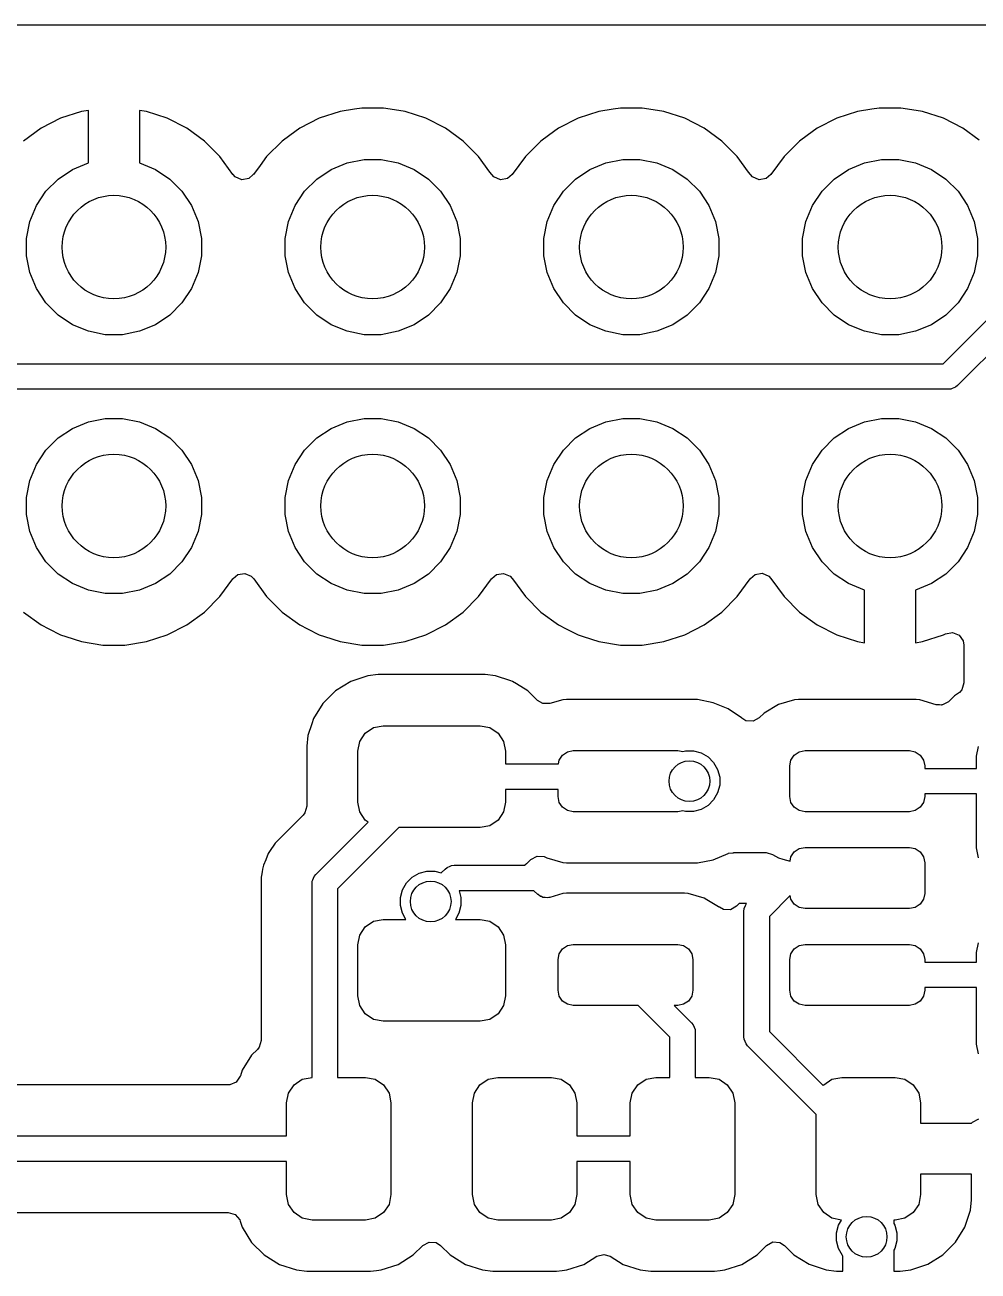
# Model space of a CAD drawing. Header units: inches. Extents: x 1.91 to 4.47, y -4.27 to -2.07.
# Drawn here: x 3.1046 to 3.473, y -2.5502 to -2.0689 of the extents above; entities that cross this region are included whole.
import ezdxf

# ---------------------------------------------------------------- set-up
doc = ezdxf.new("R2010")
doc.units = ezdxf.units.IN
doc.header["$MEASUREMENT"] = 0
doc.layers.add('BLACK', color=250, linetype='CONTINUOUS')

msp = doc.modelspace()

# ---------------------------------------------------------------- linework, layer by layer
at = {"layer": 'BLACK', "linetype": 'CONTINUOUS'}
for p, q in [((2.02821, -2.06892), (4.34975, -2.06892)), ((3.12641, -2.10236), (3.11837, -2.10497)), ((3.12913, -2.10193), (3.12641, -2.10236)), ((3.12913, -2.12218), (3.12913, -2.10193)), ((3.15155, -2.10236), (3.14882, -2.10193)), ((3.14882, -2.10193), (3.14882, -2.12218)), ((3.15958, -2.10497), (3.15155, -2.10236)), ((3.2264, -2.10234), (3.21836, -2.10495)), ((3.23197, -2.10146), (3.2264, -2.10234)), ((3.23475, -2.10102), (3.23197, -2.10146)), ((3.2432, -2.10102), (3.23475, -2.10102)), ((3.24738, -2.10168), (3.2432, -2.10102)), ((3.25155, -2.10234), (3.24738, -2.10168)), ((3.25959, -2.10495), (3.25155, -2.10234)), ((3.3264, -2.10234), (3.31836, -2.10495)), ((3.33197, -2.10146), (3.3264, -2.10234)), ((3.33475, -2.10102), (3.33197, -2.10146)), ((3.3432, -2.10102), (3.33475, -2.10102)), ((3.34738, -2.10168), (3.3432, -2.10102)), ((3.35155, -2.10234), (3.34738, -2.10168)), ((3.35959, -2.10495), (3.35155, -2.10234)), ((3.4264, -2.10234), (3.41836, -2.10495)), ((3.43197, -2.10146), (3.4264, -2.10234)), ((3.43475, -2.10102), (3.43197, -2.10146)), ((3.4432, -2.10102), (3.43475, -2.10102)), ((3.44738, -2.10168), (3.4432, -2.10102)), ((3.45155, -2.10234), (3.44738, -2.10168)), ((3.45959, -2.10495), (3.45155, -2.10234)), ((3.11837, -2.10497), (3.11084, -2.10881)), ((3.16711, -2.10881), (3.15958, -2.10497)), ((3.21836, -2.10495), (3.21083, -2.10879)), ((3.21836, -2.10495), (3.21836, -2.10495)), ((3.26712, -2.10879), (3.25959, -2.10495)), ((3.25959, -2.10495), (3.25959, -2.10495)), ((3.31836, -2.10495), (3.31083, -2.10879)), ((3.31836, -2.10495), (3.31836, -2.10495)), ((3.36712, -2.10879), (3.35959, -2.10495)), ((3.35959, -2.10495), (3.35959, -2.10495)), ((3.41836, -2.10495), (3.41083, -2.10879)), ((3.41836, -2.10495), (3.41836, -2.10495)), ((3.46712, -2.10879), (3.45959, -2.10495)), ((3.45959, -2.10495), (3.45959, -2.10495)), ((3.11084, -2.10881), (3.104, -2.11378)), ((3.17395, -2.11378), (3.16711, -2.10881)), ((3.20693, -2.11163), (3.20399, -2.11376)), ((3.21083, -2.10879), (3.20693, -2.11163)), ((3.27396, -2.11376), (3.26712, -2.10879)), ((3.30693, -2.11163), (3.30399, -2.11376)), ((3.31083, -2.10879), (3.30693, -2.11163)), ((3.37396, -2.11376), (3.36712, -2.10879)), ((3.40693, -2.11163), (3.40399, -2.11376)), ((3.41083, -2.10879), (3.40693, -2.11163)), ((3.47347, -2.1134), (3.46712, -2.10879)), ((3.17992, -2.11975), (3.17395, -2.11378)), ((3.20399, -2.11376), (3.19801, -2.11974)), ((3.20399, -2.11376), (3.20399, -2.11376)), ((3.20399, -2.11376), (3.20399, -2.11376)), ((3.27994, -2.11974), (3.27396, -2.11376)), ((3.30399, -2.11376), (3.29801, -2.11974)), ((3.30399, -2.11376), (3.30399, -2.11376)), ((3.30399, -2.11376), (3.30399, -2.11376)), ((3.37994, -2.11974), (3.37396, -2.11376)), ((3.40399, -2.11376), (3.39801, -2.11974)), ((3.40399, -2.11376), (3.40399, -2.11376)), ((3.40399, -2.11376), (3.40399, -2.11376)), ((3.12295, -2.12474), (3.12911, -2.12219)), ((3.12911, -2.12219), (3.12913, -2.12218)), ((3.14882, -2.12218), (3.14885, -2.12219)), ((3.14885, -2.12219), (3.155, -2.12474)), ((3.185, -2.12674), (3.17992, -2.11975)), ((3.17992, -2.11975), (3.17992, -2.11975)), ((3.19801, -2.11974), (3.19545, -2.12326)), ((3.19801, -2.11974), (3.19801, -2.11974)), ((3.19801, -2.11974), (3.19801, -2.11974)), ((3.22295, -2.12474), (3.22911, -2.12219)), ((3.22911, -2.12219), (3.23564, -2.12089)), ((3.23564, -2.12089), (3.24231, -2.12089)), ((3.24231, -2.12089), (3.24885, -2.12219)), ((3.24885, -2.12219), (3.255, -2.12474)), ((3.28429, -2.12573), (3.27994, -2.11974)), ((3.29801, -2.11974), (3.29545, -2.12326)), ((3.29801, -2.11974), (3.29801, -2.11974)), ((3.29801, -2.11974), (3.29801, -2.11974)), ((3.32295, -2.12474), (3.32911, -2.12219)), ((3.32911, -2.12219), (3.33564, -2.12089)), ((3.33564, -2.12089), (3.34231, -2.12089)), ((3.34231, -2.12089), (3.34885, -2.12219)), ((3.34885, -2.12219), (3.355, -2.12474)), ((3.38429, -2.12573), (3.37994, -2.11974)), ((3.39801, -2.11974), (3.39545, -2.12326)), ((3.39801, -2.11974), (3.39801, -2.11974)), ((3.39801, -2.11974), (3.39801, -2.11974)), ((3.42295, -2.12474), (3.42911, -2.12219)), ((3.42911, -2.12219), (3.43564, -2.12089)), ((3.43564, -2.12089), (3.44231, -2.12089)), ((3.44231, -2.12089), (3.44885, -2.12219)), ((3.44885, -2.12219), (3.455, -2.12474)), ((3.11741, -2.12844), (3.12295, -2.12474)), ((3.155, -2.12474), (3.16055, -2.12844)), ((3.18504, -2.12672), (3.185, -2.12674)), ((3.18585, -2.12765), (3.18504, -2.12672)), ((3.19286, -2.12668), (3.19108, -2.12829)), ((3.19293, -2.12673), (3.19286, -2.12668)), ((3.19545, -2.12326), (3.19293, -2.12673)), ((3.21741, -2.12844), (3.22295, -2.12474)), ((3.255, -2.12474), (3.26055, -2.12844)), ((3.28502, -2.12673), (3.28429, -2.12573)), ((3.28506, -2.12671), (3.28502, -2.12673)), ((3.28586, -2.12763), (3.28506, -2.12671)), ((3.29286, -2.12668), (3.2911, -2.12827)), ((3.29293, -2.12673), (3.29286, -2.12668)), ((3.29545, -2.12326), (3.29293, -2.12673)), ((3.31741, -2.12844), (3.32295, -2.12474)), ((3.355, -2.12474), (3.36055, -2.12844)), ((3.38502, -2.12673), (3.38429, -2.12573)), ((3.38506, -2.12671), (3.38502, -2.12673)), ((3.38586, -2.12763), (3.38506, -2.12671)), ((3.39286, -2.12668), (3.3911, -2.12827)), ((3.39293, -2.12673), (3.39286, -2.12668)), ((3.39545, -2.12326), (3.39293, -2.12673)), ((3.41741, -2.12844), (3.42295, -2.12474)), ((3.455, -2.12474), (3.46055, -2.12844)), ((3.11269, -2.13316), (3.11741, -2.12844)), ((3.16055, -2.12844), (3.16526, -2.13316)), ((3.18837, -2.12874), (3.18585, -2.12765)), ((3.19108, -2.12829), (3.18837, -2.12874)), ((3.21269, -2.13316), (3.21741, -2.12844)), ((3.26055, -2.12844), (3.26526, -2.13316)), ((3.28838, -2.12872), (3.28586, -2.12763)), ((3.2911, -2.12827), (3.28838, -2.12872)), ((3.31269, -2.13316), (3.31741, -2.12844)), ((3.36055, -2.12844), (3.36526, -2.13316)), ((3.38838, -2.12872), (3.38586, -2.12763)), ((3.3911, -2.12827), (3.38838, -2.12872)), ((3.41269, -2.13316), (3.41741, -2.12844)), ((3.46055, -2.12844), (3.46526, -2.13316)), ((3.10899, -2.1387), (3.11269, -2.13316)), ((3.16526, -2.13316), (3.16896, -2.1387)), ((3.20899, -2.1387), (3.21269, -2.13316)), ((3.26526, -2.13316), (3.26896, -2.1387)), ((3.30899, -2.1387), (3.31269, -2.13316)), ((3.36526, -2.13316), (3.36896, -2.1387)), ((3.40899, -2.1387), (3.41269, -2.13316)), ((3.46526, -2.13316), (3.46896, -2.1387)), ((3.10644, -2.14485), (3.10899, -2.1387)), ((3.16896, -2.1387), (3.17151, -2.14485)), ((3.20644, -2.14485), (3.20899, -2.1387)), ((3.26896, -2.1387), (3.27151, -2.14485)), ((3.30644, -2.14485), (3.30899, -2.1387)), ((3.36896, -2.1387), (3.37151, -2.14485)), ((3.40644, -2.14485), (3.40899, -2.1387)), ((3.46896, -2.1387), (3.47151, -2.14485)), ((3.10514, -2.15139), (3.10644, -2.14485)), ((3.17151, -2.14485), (3.17281, -2.15139)), ((3.20514, -2.15139), (3.20644, -2.14485)), ((3.27151, -2.14485), (3.27281, -2.15139)), ((3.30514, -2.15139), (3.30644, -2.14485)), ((3.37151, -2.14485), (3.37281, -2.15139)), ((3.40514, -2.15139), (3.40644, -2.14485)), ((3.47151, -2.14485), (3.47281, -2.15139)), ((3.10514, -2.15806), (3.10514, -2.15139)), ((3.17281, -2.15139), (3.17281, -2.15806)), ((3.20514, -2.15806), (3.20514, -2.15139)), ((3.27281, -2.15139), (3.27281, -2.15806)), ((3.30514, -2.15806), (3.30514, -2.15139)), ((3.37281, -2.15139), (3.37281, -2.15806)), ((3.40514, -2.15806), (3.40514, -2.15139)), ((3.47281, -2.15139), (3.47281, -2.15806)), ((3.10644, -2.16459), (3.10514, -2.15806)), ((3.17281, -2.15806), (3.17151, -2.16459)), ((3.20644, -2.16459), (3.20514, -2.15806)), ((3.27281, -2.15806), (3.27151, -2.16459)), ((3.30644, -2.16459), (3.30514, -2.15806)), ((3.37281, -2.15806), (3.37151, -2.16459)), ((3.40644, -2.16459), (3.40514, -2.15806)), ((3.47281, -2.15806), (3.47151, -2.16459)), ((3.10899, -2.17075), (3.10644, -2.16459)), ((3.17151, -2.16459), (3.16896, -2.17075)), ((3.20899, -2.17075), (3.20644, -2.16459)), ((3.27151, -2.16459), (3.26896, -2.17075)), ((3.30899, -2.17075), (3.30644, -2.16459)), ((3.37151, -2.16459), (3.36896, -2.17075)), ((3.40899, -2.17075), (3.40644, -2.16459)), ((3.47151, -2.16459), (3.46896, -2.17075)), ((3.11269, -2.17629), (3.10899, -2.17075)), ((3.16896, -2.17075), (3.16526, -2.17629)), ((3.21269, -2.17629), (3.20899, -2.17075)), ((3.26896, -2.17075), (3.26526, -2.17629)), ((3.31269, -2.17629), (3.30899, -2.17075)), ((3.36896, -2.17075), (3.36526, -2.17629)), ((3.41269, -2.17629), (3.40899, -2.17075)), ((3.45953, -2.1998), (3.48726, -2.17207)), ((3.46896, -2.17075), (3.46526, -2.17629)), ((3.11741, -2.18101), (3.11269, -2.17629)), ((3.16526, -2.17629), (3.16055, -2.18101)), ((3.21741, -2.18101), (3.21269, -2.17629)), ((3.26526, -2.17629), (3.26055, -2.18101)), ((3.31741, -2.18101), (3.31269, -2.17629)), ((3.36526, -2.17629), (3.36055, -2.18101)), ((3.41741, -2.18101), (3.41269, -2.17629)), ((3.46526, -2.17629), (3.46055, -2.18101)), ((3.49566, -2.17759), (3.46504, -2.2082)), ((3.12295, -2.18471), (3.11741, -2.18101)), ((3.12911, -2.18726), (3.12295, -2.18471)), ((3.155, -2.18471), (3.14885, -2.18726)), ((3.16055, -2.18101), (3.155, -2.18471)), ((3.22295, -2.18471), (3.21741, -2.18101)), ((3.22911, -2.18726), (3.22295, -2.18471)), ((3.255, -2.18471), (3.24885, -2.18726)), ((3.26055, -2.18101), (3.255, -2.18471)), ((3.32295, -2.18471), (3.31741, -2.18101)), ((3.32911, -2.18726), (3.32295, -2.18471)), ((3.355, -2.18471), (3.34885, -2.18726)), ((3.36055, -2.18101), (3.355, -2.18471)), ((3.42295, -2.18471), (3.41741, -2.18101)), ((3.42911, -2.18726), (3.42295, -2.18471)), ((3.455, -2.18471), (3.44885, -2.18726)), ((3.46055, -2.18101), (3.455, -2.18471)), ((3.13564, -2.18856), (3.12911, -2.18726)), ((3.14231, -2.18856), (3.13564, -2.18856)), ((3.14885, -2.18726), (3.14231, -2.18856)), ((3.23564, -2.18856), (3.22911, -2.18726)), ((3.24231, -2.18856), (3.23564, -2.18856)), ((3.24885, -2.18726), (3.24231, -2.18856)), ((3.33564, -2.18856), (3.32911, -2.18726)), ((3.34231, -2.18856), (3.33564, -2.18856)), ((3.34885, -2.18726), (3.34231, -2.18856)), ((3.43564, -2.18856), (3.42911, -2.18726)), ((3.44231, -2.18856), (3.43564, -2.18856)), ((3.44885, -2.18726), (3.44231, -2.18856)), ((2.71639, -2.1998), (3.45953, -2.1998)), ((3.4643, -2.20882), (3.46304, -2.20934)), ((3.46504, -2.2082), (3.4643, -2.20882)), ((3.4643, -2.20882), (3.4643, -2.20882)), ((3.46156, -2.20965), (2.71843, -2.20965)), ((3.46252, -2.20955), (3.46156, -2.20965)), ((3.46304, -2.20934), (3.46252, -2.20955)), ((3.46252, -2.20955), (3.46252, -2.20955)), ((3.12295, -2.22474), (3.12911, -2.22219)), ((3.12911, -2.22219), (3.13564, -2.22089)), ((3.13564, -2.22089), (3.14231, -2.22089)), ((3.14231, -2.22089), (3.14885, -2.22219)), ((3.14885, -2.22219), (3.155, -2.22474)), ((3.22295, -2.22474), (3.22911, -2.22219)), ((3.22911, -2.22219), (3.23564, -2.22089)), ((3.23564, -2.22089), (3.24231, -2.22089)), ((3.24231, -2.22089), (3.24885, -2.22219)), ((3.24885, -2.22219), (3.255, -2.22474)), ((3.32295, -2.22474), (3.32911, -2.22219)), ((3.32911, -2.22219), (3.33564, -2.22089)), ((3.33564, -2.22089), (3.34231, -2.22089)), ((3.34231, -2.22089), (3.34885, -2.22219)), ((3.34885, -2.22219), (3.355, -2.22474)), ((3.42295, -2.22474), (3.42911, -2.22219)), ((3.42911, -2.22219), (3.43564, -2.22089)), ((3.43564, -2.22089), (3.44231, -2.22089)), ((3.44231, -2.22089), (3.44885, -2.22219)), ((3.44885, -2.22219), (3.455, -2.22474)), ((3.11741, -2.22844), (3.12295, -2.22474)), ((3.155, -2.22474), (3.16055, -2.22844)), ((3.21741, -2.22844), (3.22295, -2.22474)), ((3.255, -2.22474), (3.26055, -2.22844)), ((3.31741, -2.22844), (3.32295, -2.22474)), ((3.355, -2.22474), (3.36055, -2.22844)), ((3.41741, -2.22844), (3.42295, -2.22474)), ((3.455, -2.22474), (3.46055, -2.22844)), ((3.10899, -2.2387), (3.11269, -2.23316)), ((3.11269, -2.23316), (3.11741, -2.22844)), ((3.16055, -2.22844), (3.16526, -2.23316)), ((3.16526, -2.23316), (3.16896, -2.2387)), ((3.20899, -2.2387), (3.21269, -2.23316)), ((3.21269, -2.23316), (3.21741, -2.22844)), ((3.26055, -2.22844), (3.26526, -2.23316)), ((3.26526, -2.23316), (3.26896, -2.2387)), ((3.30899, -2.2387), (3.31269, -2.23316)), ((3.31269, -2.23316), (3.31741, -2.22844)), ((3.36055, -2.22844), (3.36526, -2.23316)), ((3.36526, -2.23316), (3.36896, -2.2387)), ((3.40899, -2.2387), (3.41269, -2.23316)), ((3.41269, -2.23316), (3.41741, -2.22844)), ((3.46055, -2.22844), (3.46526, -2.23316)), ((3.46526, -2.23316), (3.46896, -2.2387)), ((3.10644, -2.24485), (3.10899, -2.2387)), ((3.16896, -2.2387), (3.17151, -2.24485)), ((3.20644, -2.24485), (3.20899, -2.2387)), ((3.26896, -2.2387), (3.27151, -2.24485)), ((3.30644, -2.24485), (3.30899, -2.2387)), ((3.36896, -2.2387), (3.37151, -2.24485)), ((3.40644, -2.24485), (3.40899, -2.2387)), ((3.46896, -2.2387), (3.47151, -2.24485)), ((3.10514, -2.25139), (3.10644, -2.24485)), ((3.17151, -2.24485), (3.17281, -2.25139)), ((3.20514, -2.25139), (3.20644, -2.24485)), ((3.27151, -2.24485), (3.27281, -2.25139)), ((3.30514, -2.25139), (3.30644, -2.24485)), ((3.37151, -2.24485), (3.37281, -2.25139)), ((3.40514, -2.25139), (3.40644, -2.24485)), ((3.47151, -2.24485), (3.47281, -2.25139)), ((3.10514, -2.25806), (3.10514, -2.25139)), ((3.17281, -2.25139), (3.17281, -2.25806)), ((3.20514, -2.25806), (3.20514, -2.25139)), ((3.27281, -2.25139), (3.27281, -2.25806)), ((3.30514, -2.25806), (3.30514, -2.25139)), ((3.37281, -2.25139), (3.37281, -2.25806)), ((3.40514, -2.25806), (3.40514, -2.25139)), ((3.47281, -2.25139), (3.47281, -2.25806)), ((3.10644, -2.26459), (3.10514, -2.25806)), ((3.17281, -2.25806), (3.17151, -2.26459)), ((3.20644, -2.26459), (3.20514, -2.25806)), ((3.27281, -2.25806), (3.27151, -2.26459)), ((3.30644, -2.26459), (3.30514, -2.25806)), ((3.37281, -2.25806), (3.37151, -2.26459)), ((3.40644, -2.26459), (3.40514, -2.25806)), ((3.47281, -2.25806), (3.47151, -2.26459)), ((3.10899, -2.27075), (3.10644, -2.26459)), ((3.17151, -2.26459), (3.16896, -2.27075)), ((3.20899, -2.27075), (3.20644, -2.26459)), ((3.27151, -2.26459), (3.26896, -2.27075)), ((3.30899, -2.27075), (3.30644, -2.26459)), ((3.37151, -2.26459), (3.36896, -2.27075)), ((3.40899, -2.27075), (3.40644, -2.26459)), ((3.47151, -2.26459), (3.46896, -2.27075)), ((3.11269, -2.27629), (3.10899, -2.27075)), ((3.16896, -2.27075), (3.16526, -2.27629)), ((3.21269, -2.27629), (3.20899, -2.27075)), ((3.26896, -2.27075), (3.26526, -2.27629)), ((3.31269, -2.27629), (3.30899, -2.27075)), ((3.36896, -2.27075), (3.36526, -2.27629)), ((3.41269, -2.27629), (3.40899, -2.27075)), ((3.46896, -2.27075), (3.46526, -2.27629)), ((3.11741, -2.28101), (3.11269, -2.27629)), ((3.16526, -2.27629), (3.16055, -2.28101)), ((3.21741, -2.28101), (3.21269, -2.27629)), ((3.26526, -2.27629), (3.26055, -2.28101)), ((3.31741, -2.28101), (3.31269, -2.27629)), ((3.36526, -2.27629), (3.36055, -2.28101)), ((3.41741, -2.28101), (3.41269, -2.27629)), ((3.46526, -2.27629), (3.46055, -2.28101)), ((3.12295, -2.28471), (3.11741, -2.28101)), ((3.16055, -2.28101), (3.155, -2.28471)), ((3.1851, -2.28277), (3.18685, -2.28118)), ((3.18685, -2.28118), (3.18956, -2.28073)), ((3.18956, -2.28073), (3.19209, -2.28182)), ((3.22295, -2.28471), (3.21741, -2.28101)), ((3.26055, -2.28101), (3.255, -2.28471)), ((3.2851, -2.28277), (3.28685, -2.28118)), ((3.28685, -2.28118), (3.28956, -2.28073)), ((3.28956, -2.28073), (3.29209, -2.28182)), ((3.32295, -2.28471), (3.31741, -2.28101)), ((3.36055, -2.28101), (3.355, -2.28471)), ((3.38509, -2.28277), (3.38686, -2.28116)), ((3.38686, -2.28116), (3.38957, -2.28071)), ((3.38957, -2.28071), (3.3921, -2.2818)), ((3.42295, -2.28471), (3.41741, -2.28101)), ((3.46055, -2.28101), (3.455, -2.28471)), ((3.12911, -2.28726), (3.12295, -2.28471)), ((3.155, -2.28471), (3.14885, -2.28726)), ((3.17994, -2.28971), (3.18491, -2.28287)), ((3.18491, -2.28287), (3.18502, -2.28272)), ((3.18491, -2.28287), (3.18491, -2.28287)), ((3.18502, -2.28272), (3.1851, -2.28277)), ((3.19209, -2.28182), (3.19289, -2.28274)), ((3.19289, -2.28274), (3.19293, -2.28272)), ((3.19293, -2.28272), (3.19304, -2.28287)), ((3.19304, -2.28287), (3.19304, -2.28287)), ((3.19304, -2.28287), (3.19801, -2.28971)), ((3.22911, -2.28726), (3.22295, -2.28471)), ((3.255, -2.28471), (3.24885, -2.28726)), ((3.27994, -2.28971), (3.28491, -2.28287)), ((3.28491, -2.28287), (3.28502, -2.28272)), ((3.28491, -2.28287), (3.28491, -2.28287)), ((3.28502, -2.28272), (3.2851, -2.28277)), ((3.29209, -2.28182), (3.29289, -2.28274)), ((3.29289, -2.28274), (3.29293, -2.28272)), ((3.29293, -2.28272), (3.29304, -2.28287)), ((3.29304, -2.28287), (3.29304, -2.28287)), ((3.29304, -2.28287), (3.29801, -2.28971)), ((3.32911, -2.28726), (3.32295, -2.28471)), ((3.355, -2.28471), (3.34885, -2.28726)), ((3.37994, -2.28971), (3.38491, -2.28287)), ((3.38491, -2.28287), (3.38502, -2.28272)), ((3.38491, -2.28287), (3.38491, -2.28287)), ((3.38502, -2.28272), (3.38509, -2.28277)), ((3.3921, -2.2818), (3.39291, -2.28273)), ((3.39291, -2.28273), (3.39295, -2.28271)), ((3.39295, -2.28271), (3.39803, -2.2897)), ((3.42911, -2.28726), (3.42295, -2.28471)), ((3.455, -2.28471), (3.44885, -2.28726)), ((3.13564, -2.28856), (3.12911, -2.28726)), ((3.14231, -2.28856), (3.13564, -2.28856)), ((3.14885, -2.28726), (3.14231, -2.28856)), ((3.17396, -2.29569), (3.17994, -2.28971)), ((3.19801, -2.28971), (3.20399, -2.29569)), ((3.23564, -2.28856), (3.22911, -2.28726)), ((3.24231, -2.28856), (3.23564, -2.28856)), ((3.24885, -2.28726), (3.24231, -2.28856)), ((3.27396, -2.29569), (3.27994, -2.28971)), ((3.29801, -2.28971), (3.30399, -2.29569)), ((3.33564, -2.28856), (3.32911, -2.28726)), ((3.34231, -2.28856), (3.33564, -2.28856)), ((3.34885, -2.28726), (3.34231, -2.28856)), ((3.37396, -2.29569), (3.37994, -2.28971)), ((3.39803, -2.2897), (3.39803, -2.2897)), ((3.39803, -2.2897), (3.404, -2.29567)), ((3.42913, -2.28727), (3.42911, -2.28726)), ((3.42913, -2.30752), (3.42913, -2.28727)), ((3.44885, -2.28726), (3.44882, -2.28727)), ((3.44882, -2.28727), (3.44882, -2.30752)), ((3.10399, -2.29569), (3.11083, -2.30066)), ((3.16712, -2.30066), (3.17396, -2.29569)), ((3.20399, -2.29569), (3.21083, -2.30066)), ((3.26712, -2.30066), (3.27396, -2.29569)), ((3.30399, -2.29569), (3.31083, -2.30066)), ((3.36712, -2.30066), (3.37396, -2.29569)), ((3.404, -2.29567), (3.41084, -2.30064)), ((3.11083, -2.30066), (3.1138, -2.30217)), ((3.1138, -2.30217), (3.11836, -2.30449)), ((3.11836, -2.30449), (3.11836, -2.30449)), ((3.11836, -2.30449), (3.12039, -2.30515)), ((3.12039, -2.30515), (3.1264, -2.30711)), ((3.15155, -2.30711), (3.15959, -2.30449)), ((3.15959, -2.30449), (3.16712, -2.30066)), ((3.21083, -2.30066), (3.2138, -2.30217)), ((3.2138, -2.30217), (3.21836, -2.30449)), ((3.21836, -2.30449), (3.21836, -2.30449)), ((3.21836, -2.30449), (3.22039, -2.30515)), ((3.22039, -2.30515), (3.2264, -2.30711)), ((3.25155, -2.30711), (3.25959, -2.30449)), ((3.25959, -2.30449), (3.26712, -2.30066)), ((3.31083, -2.30066), (3.3138, -2.30217)), ((3.3138, -2.30217), (3.31836, -2.30449)), ((3.31836, -2.30449), (3.31836, -2.30449)), ((3.31836, -2.30449), (3.32039, -2.30515)), ((3.32039, -2.30515), (3.3264, -2.30711)), ((3.35155, -2.30711), (3.35959, -2.30449)), ((3.35959, -2.30449), (3.36712, -2.30066)), ((3.41084, -2.30064), (3.41837, -2.30448)), ((3.41837, -2.30448), (3.4264, -2.30709)), ((3.45155, -2.30709), (3.45958, -2.30448)), ((3.45958, -2.30448), (3.4604, -2.30406)), ((3.4604, -2.30406), (3.46311, -2.30355)), ((3.46311, -2.30355), (3.46565, -2.30459)), ((3.46565, -2.30459), (3.46724, -2.30683)), ((3.1264, -2.30711), (3.13475, -2.30843)), ((3.13475, -2.30843), (3.13475, -2.30843)), ((3.13475, -2.30843), (3.1432, -2.30843)), ((3.1432, -2.30843), (3.15155, -2.30711)), ((3.1432, -2.30843), (3.1432, -2.30843)), ((3.2264, -2.30711), (3.23475, -2.30843)), ((3.23475, -2.30843), (3.23475, -2.30843)), ((3.23475, -2.30843), (3.2432, -2.30843)), ((3.2432, -2.30843), (3.25155, -2.30711)), ((3.2432, -2.30843), (3.2432, -2.30843)), ((3.3264, -2.30711), (3.33475, -2.30843)), ((3.33475, -2.30843), (3.33475, -2.30843)), ((3.33475, -2.30843), (3.3432, -2.30843)), ((3.3432, -2.30843), (3.35155, -2.30711)), ((3.3432, -2.30843), (3.3432, -2.30843)), ((3.4264, -2.30709), (3.42913, -2.30752)), ((3.44882, -2.30752), (3.45155, -2.30709)), ((3.46724, -2.30683), (3.4675, -2.30841)), ((3.4675, -2.30841), (3.4675, -2.32306)), ((3.28248, -2.31986), (3.24114, -2.31986)), ((3.24114, -2.31986), (3.24114, -2.31986)), ((3.28653, -2.32028), (3.28248, -2.31986)), ((3.23054, -2.32245), (3.22466, -2.32607)), ((3.23709, -2.32028), (3.23054, -2.32245)), ((3.23054, -2.32245), (3.23054, -2.32245)), ((3.24114, -2.31986), (3.23709, -2.32028)), ((3.23709, -2.32028), (3.23709, -2.32028)), ((3.29235, -2.32221), (3.28653, -2.32028)), ((3.28653, -2.32028), (3.28653, -2.32028)), ((3.29308, -2.32245), (3.29235, -2.32221)), ((3.29457, -2.32337), (3.29308, -2.32245)), ((3.29308, -2.32245), (3.29308, -2.32245)), ((3.29896, -2.32607), (3.29457, -2.32337)), ((3.4675, -2.32306), (3.46672, -2.3257)), ((3.22466, -2.32607), (3.21978, -2.33096)), ((3.30272, -2.32983), (3.29896, -2.32607)), ((3.29896, -2.32607), (3.29896, -2.32607)), ((3.46383, -2.32804), (3.4615, -2.33038)), ((3.46549, -2.32702), (3.46383, -2.32804)), ((3.46576, -2.32679), (3.46549, -2.32702)), ((3.46672, -2.3257), (3.46576, -2.32679)), ((3.21978, -2.33096), (3.21615, -2.33684)), ((3.30478, -2.33106), (3.30272, -2.32983)), ((3.30753, -2.33106), (3.30478, -2.33106)), ((3.3125, -2.32962), (3.30753, -2.33106)), ((3.31395, -2.32951), (3.3125, -2.32962)), ((3.3125, -2.32962), (3.3125, -2.32962)), ((3.35948, -2.32951), (3.31395, -2.32951)), ((3.31395, -2.32951), (3.31395, -2.32951)), ((3.36452, -2.32951), (3.35948, -2.32951)), ((3.37061, -2.33072), (3.36452, -2.32951)), ((3.36452, -2.32951), (3.36452, -2.32951)), ((3.37635, -2.33309), (3.37061, -2.33072)), ((3.37061, -2.33072), (3.37061, -2.33072)), ((3.38151, -2.33654), (3.37635, -2.33309)), ((3.37635, -2.33309), (3.37635, -2.33309)), ((3.39585, -2.33143), (3.39028, -2.33472)), ((3.40206, -2.32962), (3.39585, -2.33143)), ((3.39585, -2.33143), (3.39585, -2.33143)), ((3.40352, -2.32951), (3.40206, -2.32962)), ((3.40206, -2.32962), (3.40206, -2.32962)), ((3.44904, -2.32951), (3.40352, -2.32951)), ((3.40352, -2.32951), (3.40352, -2.32951)), ((3.45049, -2.32962), (3.44904, -2.32951)), ((3.44904, -2.32951), (3.44904, -2.32951)), ((3.4505, -2.32962), (3.45049, -2.32962)), ((3.45683, -2.33146), (3.4505, -2.32962)), ((3.45813, -2.33151), (3.45683, -2.33146)), ((3.45882, -2.33162), (3.45813, -2.33151)), ((3.459, -2.33154), (3.45882, -2.33162)), ((3.45923, -2.33155), (3.459, -2.33154)), ((3.46026, -2.33098), (3.45923, -2.33155)), ((3.46134, -2.33051), (3.46026, -2.33098)), ((3.4615, -2.33038), (3.46134, -2.33051)), ((3.2155, -2.33881), (3.21398, -2.34339)), ((3.21615, -2.33684), (3.2155, -2.33881)), ((3.21615, -2.33684), (3.21615, -2.33684)), ((3.38153, -2.33657), (3.38151, -2.33654)), ((3.38151, -2.33654), (3.38151, -2.33654)), ((3.38155, -2.33658), (3.38153, -2.33657)), ((3.38169, -2.3367), (3.38155, -2.33658)), ((3.38171, -2.33668), (3.38169, -2.3367)), ((3.38328, -2.33769), (3.38171, -2.33668)), ((3.38602, -2.33789), (3.38328, -2.33769)), ((3.38843, -2.33657), (3.38602, -2.33789)), ((3.39028, -2.33472), (3.38843, -2.33657)), ((3.39028, -2.33472), (3.39028, -2.33472)), ((3.21398, -2.34339), (3.21356, -2.34744)), ((3.21398, -2.34339), (3.21398, -2.34339)), ((3.21398, -2.34339), (3.21398, -2.34339)), ((3.23402, -2.34564), (3.23615, -2.34245)), ((3.23615, -2.34245), (3.23934, -2.34032)), ((3.23934, -2.34032), (3.24311, -2.33957)), ((3.24311, -2.33957), (3.28051, -2.33957)), ((3.28051, -2.33957), (3.28428, -2.34032)), ((3.28428, -2.34032), (3.28747, -2.34245)), ((3.28747, -2.34245), (3.28961, -2.34564)), ((3.21356, -2.34744), (3.21356, -2.37065)), ((3.23327, -2.34941), (3.23402, -2.34564)), ((3.28961, -2.34564), (3.29035, -2.34941)), ((3.47244, -2.35138), (3.47319, -2.34761)), ((3.23327, -2.36909), (3.23327, -2.34941)), ((3.29035, -2.34941), (3.29035, -2.35433)), ((3.31079, -2.35433), (3.31108, -2.35286)), ((3.31108, -2.35286), (3.31236, -2.35094)), ((3.31236, -2.35094), (3.31428, -2.34966)), ((3.31428, -2.34966), (3.31654, -2.34921)), ((3.31654, -2.34921), (3.35689, -2.34921)), ((3.35689, -2.34921), (3.35882, -2.3496)), ((3.35882, -2.3496), (3.35988, -2.34931)), ((3.35988, -2.34931), (3.36296, -2.34931)), ((3.36296, -2.34931), (3.36594, -2.35011)), ((3.36594, -2.35011), (3.36861, -2.35165)), ((3.36861, -2.35165), (3.37079, -2.35383)), ((3.4002, -2.35512), (3.40065, -2.35286)), ((3.40065, -2.35286), (3.40193, -2.35094)), ((3.40193, -2.35094), (3.40384, -2.34966)), ((3.40384, -2.34966), (3.4061, -2.34921)), ((3.4061, -2.34921), (3.44646, -2.34921)), ((3.44646, -2.34921), (3.44872, -2.34966)), ((3.44872, -2.34966), (3.45063, -2.35094)), ((3.45063, -2.35094), (3.45191, -2.35286)), ((3.45191, -2.35286), (3.45236, -2.35512)), ((3.47244, -2.3561), (3.47244, -2.35138)), ((3.29035, -2.35433), (3.31079, -2.35433)), ((3.37079, -2.35383), (3.37233, -2.3565)), ((3.37233, -2.3565), (3.37313, -2.35948)), ((3.4002, -2.36693), (3.4002, -2.35512)), ((3.45236, -2.35512), (3.45236, -2.3561)), ((3.45236, -2.3561), (3.47244, -2.3561)), ((3.37313, -2.36257), (3.37233, -2.36554)), ((3.37313, -2.35948), (3.37313, -2.36257)), ((3.31063, -2.36417), (3.29035, -2.36417)), ((3.29035, -2.36417), (3.29035, -2.36909)), ((3.31063, -2.36693), (3.31063, -2.36417)), ((3.31108, -2.36919), (3.31063, -2.36693)), ((3.37233, -2.36554), (3.37079, -2.36821)), ((3.40065, -2.36919), (3.4002, -2.36693)), ((3.45236, -2.36693), (3.45191, -2.36919)), ((3.47244, -2.36594), (3.45236, -2.36594)), ((3.45236, -2.36594), (3.45236, -2.36693)), ((3.47244, -2.38681), (3.47244, -2.36594)), ((3.21356, -2.37065), (3.21279, -2.37329)), ((3.23402, -2.37286), (3.23327, -2.36909)), ((3.29035, -2.36909), (3.28961, -2.37286)), ((3.31236, -2.3711), (3.31108, -2.36919)), ((3.31428, -2.37239), (3.31236, -2.3711)), ((3.31654, -2.37283), (3.31428, -2.37239)), ((3.35882, -2.37245), (3.35689, -2.37283)), ((3.35988, -2.37273), (3.35882, -2.37245)), ((3.36296, -2.37273), (3.35988, -2.37273)), ((3.36594, -2.37194), (3.36296, -2.37273)), ((3.36861, -2.37039), (3.36594, -2.37194)), ((3.37079, -2.36821), (3.36861, -2.37039)), ((3.40193, -2.3711), (3.40065, -2.36919)), ((3.40384, -2.37239), (3.40193, -2.3711)), ((3.4061, -2.37283), (3.40384, -2.37239)), ((3.44872, -2.37239), (3.44646, -2.37283)), ((3.45063, -2.3711), (3.44872, -2.37239)), ((3.45191, -2.36919), (3.45063, -2.3711)), ((3.21213, -2.3741), (3.2083, -2.37793)), ((3.21279, -2.37329), (3.21213, -2.3741)), ((3.21699, -2.39711), (3.23729, -2.37681)), ((3.23615, -2.37605), (3.23402, -2.37286)), ((3.23729, -2.37681), (3.23615, -2.37605)), ((3.28747, -2.37605), (3.28428, -2.37819)), ((3.28961, -2.37286), (3.28747, -2.37605)), ((3.35689, -2.37283), (3.31654, -2.37283)), ((3.44646, -2.37283), (3.4061, -2.37283)), ((3.20477, -2.38146), (3.20351, -2.38272)), ((3.2083, -2.37793), (3.20477, -2.38146)), ((3.20477, -2.38146), (3.20477, -2.38146)), ((3.24909, -2.37894), (3.22539, -2.40263)), ((3.28051, -2.37894), (3.24909, -2.37894)), ((3.28428, -2.37819), (3.28051, -2.37894)), ((3.20016, -2.38667), (3.19865, -2.38893)), ((3.20029, -2.38648), (3.20016, -2.38667)), ((3.20134, -2.38489), (3.20029, -2.38648)), ((3.20029, -2.38648), (3.20029, -2.38648)), ((3.20351, -2.38272), (3.20134, -2.38489)), ((3.40193, -2.38834), (3.40384, -2.38706)), ((3.40384, -2.38706), (3.4061, -2.38661)), ((3.4061, -2.38661), (3.44646, -2.38661)), ((3.44646, -2.38661), (3.44872, -2.38706)), ((3.44872, -2.38706), (3.45063, -2.38834)), ((3.47319, -2.39058), (3.47244, -2.38681)), ((3.19765, -2.39133), (3.19679, -2.39341)), ((3.19865, -2.38893), (3.19765, -2.39133)), ((3.29896, -2.39243), (3.30014, -2.39125)), ((3.30014, -2.39125), (3.30256, -2.38993)), ((3.30256, -2.38993), (3.3053, -2.39013)), ((3.3053, -2.39013), (3.30608, -2.3905)), ((3.30608, -2.3905), (3.30628, -2.39062)), ((3.30628, -2.39062), (3.30628, -2.39062)), ((3.30628, -2.39062), (3.30628, -2.39062)), ((3.30628, -2.39062), (3.3125, -2.39243)), ((3.36452, -2.39254), (3.37061, -2.39133)), ((3.37061, -2.39133), (3.37635, -2.38895)), ((3.37635, -2.38895), (3.37654, -2.38887)), ((3.37635, -2.38895), (3.37635, -2.38895)), ((3.37654, -2.38887), (3.37848, -2.38866)), ((3.37848, -2.38866), (3.37848, -2.38858)), ((3.37848, -2.38858), (3.37923, -2.38858)), ((3.37923, -2.38858), (3.37927, -2.38858)), ((3.37927, -2.38858), (3.37928, -2.38858)), ((3.37928, -2.38858), (3.39107, -2.38858)), ((3.39107, -2.38858), (3.39356, -2.38926)), ((3.39356, -2.38926), (3.39585, -2.39062)), ((3.39585, -2.39062), (3.39749, -2.3911)), ((3.39749, -2.3911), (3.40032, -2.39192)), ((3.40032, -2.39192), (3.40065, -2.39026)), ((3.40065, -2.39026), (3.40193, -2.38834)), ((3.45063, -2.38834), (3.45191, -2.39026)), ((3.45191, -2.39026), (3.45236, -2.39252)), ((3.19627, -2.39606), (3.19599, -2.39742)), ((3.19647, -2.39502), (3.19627, -2.39606)), ((3.19679, -2.39341), (3.19647, -2.39502)), ((3.19647, -2.39502), (3.19647, -2.39502)), ((3.19679, -2.39341), (3.19679, -2.39341)), ((3.19679, -2.39341), (3.19679, -2.39341)), ((3.19679, -2.39341), (3.19679, -2.39341)), ((3.25423, -2.39811), (3.2569, -2.39657)), ((3.2569, -2.39657), (3.25988, -2.39577)), ((3.25988, -2.39577), (3.26296, -2.39577)), ((3.26296, -2.39577), (3.26549, -2.39645)), ((3.26549, -2.39645), (3.26699, -2.39495)), ((3.26699, -2.39495), (3.26774, -2.39433)), ((3.26774, -2.39433), (3.26899, -2.39381)), ((3.26774, -2.39433), (3.26774, -2.39433)), ((3.26899, -2.39381), (3.26951, -2.3936)), ((3.26951, -2.3936), (3.27047, -2.3935)), ((3.26951, -2.3936), (3.26951, -2.3936)), ((3.27047, -2.3935), (3.29769, -2.3935)), ((3.29769, -2.3935), (3.29823, -2.39303)), ((3.29823, -2.39303), (3.29837, -2.39283)), ((3.29837, -2.39283), (3.29854, -2.39276)), ((3.29854, -2.39276), (3.29883, -2.39251)), ((3.29883, -2.39251), (3.29896, -2.39243)), ((3.3125, -2.39243), (3.3125, -2.39243)), ((3.3125, -2.39243), (3.3125, -2.39243)), ((3.3125, -2.39243), (3.31395, -2.39254)), ((3.31395, -2.39254), (3.31395, -2.39254)), ((3.31395, -2.39254), (3.36452, -2.39254)), ((3.36452, -2.39254), (3.36452, -2.39254)), ((3.45236, -2.39252), (3.45236, -2.40433)), ((3.19587, -2.39803), (3.19585, -2.39816)), ((3.19585, -2.39816), (3.19585, -2.46113)), ((3.19599, -2.39742), (3.19587, -2.39803)), ((3.19587, -2.39803), (3.19587, -2.39803)), ((3.21555, -2.40059), (3.21565, -2.39963)), ((3.21555, -2.47539), (3.21555, -2.40059)), ((3.21565, -2.39963), (3.21575, -2.39939)), ((3.21575, -2.39939), (3.21586, -2.39911)), ((3.21586, -2.39911), (3.21638, -2.39786)), ((3.21638, -2.39786), (3.21699, -2.39711)), ((3.21638, -2.39786), (3.21638, -2.39786)), ((3.25051, -2.40296), (3.25205, -2.40029)), ((3.25205, -2.40029), (3.25423, -2.39811)), ((3.22539, -2.40263), (3.22539, -2.47539)), ((3.24971, -2.40594), (3.25051, -2.40296)), ((3.24971, -2.40902), (3.24971, -2.40594)), ((3.27251, -2.40335), (3.27245, -2.40341)), ((3.27245, -2.40341), (3.27313, -2.40594)), ((3.30134, -2.40335), (3.27251, -2.40335)), ((3.27313, -2.40594), (3.27313, -2.40902)), ((3.30278, -2.40472), (3.30134, -2.40335)), ((3.30293, -2.40481), (3.30278, -2.40472)), ((3.30392, -2.40553), (3.30293, -2.40481)), ((3.3043, -2.4056), (3.30392, -2.40553)), ((3.30476, -2.40587), (3.3043, -2.4056)), ((3.3057, -2.40587), (3.30476, -2.40587)), ((3.30662, -2.40605), (3.3057, -2.40587)), ((3.30705, -2.40587), (3.30662, -2.40605)), ((3.30751, -2.40587), (3.30705, -2.40587)), ((3.3125, -2.40443), (3.30751, -2.40587)), ((3.31395, -2.40431), (3.3125, -2.40443)), ((3.35948, -2.40431), (3.31395, -2.40431)), ((3.31395, -2.40431), (3.31395, -2.40431)), ((3.36093, -2.40443), (3.35948, -2.40431)), ((3.35948, -2.40431), (3.35948, -2.40431)), ((3.36714, -2.40623), (3.36093, -2.40443)), ((3.36093, -2.40443), (3.36093, -2.40443)), ((3.36811, -2.4068), (3.36714, -2.40623)), ((3.36714, -2.40623), (3.36714, -2.40623)), ((3.36714, -2.40623), (3.36714, -2.40623)), ((3.36714, -2.40623), (3.36714, -2.40623)), ((3.40037, -2.40521), (3.39232, -2.41326)), ((3.40065, -2.40659), (3.40037, -2.40521)), ((3.45236, -2.40433), (3.45191, -2.40659)), ((3.25051, -2.412), (3.24971, -2.40902)), ((3.27313, -2.40902), (3.27233, -2.412)), ((3.37271, -2.40952), (3.36811, -2.4068)), ((3.37295, -2.40971), (3.37271, -2.40952)), ((3.37299, -2.40966), (3.37295, -2.40971)), ((3.37455, -2.41062), (3.37299, -2.40966)), ((3.3773, -2.41071), (3.37455, -2.41062)), ((3.37966, -2.4093), (3.3773, -2.41071)), ((3.38062, -2.40827), (3.37966, -2.4093)), ((3.38349, -2.40827), (3.38062, -2.40827)), ((3.38248, -2.41122), (3.38257, -2.41026)), ((3.38248, -2.45974), (3.38248, -2.41122)), ((3.38257, -2.41026), (3.38258, -2.41024)), ((3.38258, -2.41024), (3.38309, -2.40902)), ((3.38309, -2.40902), (3.38331, -2.40849)), ((3.38331, -2.40849), (3.38349, -2.40827)), ((3.38331, -2.40849), (3.38331, -2.40849)), ((3.40193, -2.40851), (3.40065, -2.40659)), ((3.40384, -2.40979), (3.40193, -2.40851)), ((3.4061, -2.41024), (3.40384, -2.40979)), ((3.44646, -2.41024), (3.4061, -2.41024)), ((3.44872, -2.40979), (3.44646, -2.41024)), ((3.45063, -2.40851), (3.44872, -2.40979)), ((3.45191, -2.40659), (3.45063, -2.40851)), ((3.23615, -2.41725), (3.23934, -2.41512)), ((3.23934, -2.41512), (3.24311, -2.41437)), ((3.24311, -2.41437), (3.25187, -2.41437)), ((3.25187, -2.41437), (3.25051, -2.412)), ((3.27233, -2.412), (3.27096, -2.41437)), ((3.27096, -2.41437), (3.28051, -2.41437)), ((3.28051, -2.41437), (3.28428, -2.41512)), ((3.28428, -2.41512), (3.28747, -2.41725)), ((3.39232, -2.41326), (3.39232, -2.45771)), ((3.23327, -2.42421), (3.23402, -2.42045)), ((3.23402, -2.42045), (3.23615, -2.41725)), ((3.28747, -2.41725), (3.28961, -2.42045)), ((3.28961, -2.42045), (3.29035, -2.42421)), ((3.23327, -2.4439), (3.23327, -2.42421)), ((3.29035, -2.42421), (3.29035, -2.4439)), ((3.31108, -2.42766), (3.31236, -2.42575)), ((3.31236, -2.42575), (3.31428, -2.42447)), ((3.31428, -2.42447), (3.31654, -2.42402)), ((3.31654, -2.42402), (3.35689, -2.42402)), ((3.35689, -2.42402), (3.35915, -2.42447)), ((3.35915, -2.42447), (3.36107, -2.42575)), ((3.36107, -2.42575), (3.36235, -2.42766)), ((3.40065, -2.42766), (3.40193, -2.42575)), ((3.40193, -2.42575), (3.40384, -2.42447)), ((3.40384, -2.42447), (3.4061, -2.42402)), ((3.4061, -2.42402), (3.44646, -2.42402)), ((3.44646, -2.42402), (3.44872, -2.42447)), ((3.44872, -2.42447), (3.45063, -2.42575)), ((3.45063, -2.42575), (3.45191, -2.42766)), ((3.47244, -2.42717), (3.47319, -2.4234)), ((3.31063, -2.42992), (3.31108, -2.42766)), ((3.31063, -2.44173), (3.31063, -2.42992)), ((3.36235, -2.42766), (3.3628, -2.42992)), ((3.3628, -2.42992), (3.3628, -2.44173)), ((3.4002, -2.42992), (3.40065, -2.42766)), ((3.4002, -2.44173), (3.4002, -2.42992)), ((3.45191, -2.42766), (3.45236, -2.42992)), ((3.45236, -2.42992), (3.45236, -2.43091)), ((3.47244, -2.43091), (3.47244, -2.42717)), ((3.45236, -2.43091), (3.47244, -2.43091)), ((3.23402, -2.44766), (3.23327, -2.4439)), ((3.29035, -2.4439), (3.28961, -2.44766)), ((3.31108, -2.44399), (3.31063, -2.44173)), ((3.31236, -2.44591), (3.31108, -2.44399)), ((3.36235, -2.44399), (3.36107, -2.44591)), ((3.3628, -2.44173), (3.36235, -2.44399)), ((3.40065, -2.44399), (3.4002, -2.44173)), ((3.40193, -2.44591), (3.40065, -2.44399)), ((3.45191, -2.44399), (3.45063, -2.44591)), ((3.45236, -2.44173), (3.45191, -2.44399)), ((3.47244, -2.44075), (3.45236, -2.44075)), ((3.45236, -2.44075), (3.45236, -2.44173)), ((3.47244, -2.4626), (3.47244, -2.44075)), ((3.23615, -2.45086), (3.23402, -2.44766)), ((3.28961, -2.44766), (3.28747, -2.45086)), ((3.31428, -2.44719), (3.31236, -2.44591)), ((3.31654, -2.44764), (3.31428, -2.44719)), ((3.34156, -2.44764), (3.31654, -2.44764)), ((3.35384, -2.45991), (3.34156, -2.44764)), ((3.35689, -2.44764), (3.35548, -2.44764)), ((3.35548, -2.44764), (3.36224, -2.45439)), ((3.35915, -2.44719), (3.35689, -2.44764)), ((3.36107, -2.44591), (3.35915, -2.44719)), ((3.40384, -2.44719), (3.40193, -2.44591)), ((3.4061, -2.44764), (3.40384, -2.44719)), ((3.44646, -2.44764), (3.4061, -2.44764)), ((3.44872, -2.44719), (3.44646, -2.44764)), ((3.45063, -2.44591), (3.44872, -2.44719)), ((3.23934, -2.45299), (3.23615, -2.45086)), ((3.24311, -2.45374), (3.23934, -2.45299)), ((3.28051, -2.45374), (3.24311, -2.45374)), ((3.28428, -2.45299), (3.28051, -2.45374)), ((3.28747, -2.45086), (3.28428, -2.45299)), ((3.36224, -2.45439), (3.36285, -2.45514)), ((3.36285, -2.45514), (3.36359, -2.45691)), ((3.36359, -2.45691), (3.36368, -2.45787)), ((3.36368, -2.45787), (3.36368, -2.47539)), ((3.39232, -2.45771), (3.41315, -2.47853)), ((3.19507, -2.46377), (3.19442, -2.46458)), ((3.19585, -2.46113), (3.19507, -2.46377)), ((3.35384, -2.47539), (3.35384, -2.45991)), ((3.38257, -2.4607), (3.38248, -2.45974)), ((3.38331, -2.46248), (3.38257, -2.4607)), ((3.38392, -2.46322), (3.38331, -2.46248)), ((3.38331, -2.46248), (3.38331, -2.46248)), ((3.41043, -2.48974), (3.38392, -2.46322)), ((3.47319, -2.46637), (3.47244, -2.4626)), ((3.19222, -2.46679), (3.18859, -2.47266)), ((3.19442, -2.46458), (3.19222, -2.46679)), ((3.18859, -2.47266), (3.1879, -2.47476)), ((3.18859, -2.47266), (3.18859, -2.47266)), ((3.18319, -2.47833), (3.05617, -2.47833)), ((3.18372, -2.4783), (3.18319, -2.47833)), ((3.18626, -2.47724), (3.18372, -2.4783)), ((3.18782, -2.47498), (3.18626, -2.47724)), ((3.1879, -2.47476), (3.18782, -2.47498)), ((3.20646, -2.48147), (3.20859, -2.47828)), ((3.20859, -2.47828), (3.21178, -2.47614)), ((3.21178, -2.47614), (3.21555, -2.47539)), ((3.22539, -2.47539), (3.23622, -2.47539)), ((3.23622, -2.47539), (3.23999, -2.47614)), ((3.23999, -2.47614), (3.24318, -2.47828)), ((3.24318, -2.47828), (3.24531, -2.48147)), ((3.27831, -2.48147), (3.28044, -2.47828)), ((3.28044, -2.47828), (3.28363, -2.47614)), ((3.28363, -2.47614), (3.2874, -2.47539)), ((3.2874, -2.47539), (3.30807, -2.47539)), ((3.30807, -2.47539), (3.31184, -2.47614)), ((3.31184, -2.47614), (3.31503, -2.47828)), ((3.31503, -2.47828), (3.31716, -2.48147)), ((3.33933, -2.48147), (3.34147, -2.47828)), ((3.34147, -2.47828), (3.34466, -2.47614)), ((3.34466, -2.47614), (3.34843, -2.47539)), ((3.34843, -2.47539), (3.35384, -2.47539)), ((3.36368, -2.47539), (3.36909, -2.47539)), ((3.36909, -2.47539), (3.37286, -2.47614)), ((3.37286, -2.47614), (3.37605, -2.47828)), ((3.37605, -2.47828), (3.37819, -2.48147)), ((3.41315, -2.47853), (3.41332, -2.47828)), ((3.41332, -2.47828), (3.41651, -2.47614)), ((3.41651, -2.47614), (3.42028, -2.47539)), ((3.42028, -2.47539), (3.44094, -2.47539)), ((3.44094, -2.47539), (3.44471, -2.47614)), ((3.44471, -2.47614), (3.4479, -2.47828)), ((3.4479, -2.47828), (3.45004, -2.48147)), ((3.20571, -2.48524), (3.20646, -2.48147)), ((3.24531, -2.48147), (3.24606, -2.48524)), ((3.27756, -2.48524), (3.27831, -2.48147)), ((3.31716, -2.48147), (3.31791, -2.48524)), ((3.33858, -2.48524), (3.33933, -2.48147)), ((3.37819, -2.48147), (3.37894, -2.48524)), ((3.45004, -2.48147), (3.45079, -2.48524)), ((3.20571, -2.49803), (3.20571, -2.48524)), ((3.24606, -2.48524), (3.24606, -2.52067)), ((3.27756, -2.52067), (3.27756, -2.48524)), ((3.31791, -2.48524), (3.31791, -2.49803)), ((3.33858, -2.49803), (3.33858, -2.48524)), ((3.37894, -2.48524), (3.37894, -2.52067)), ((3.45079, -2.48524), (3.45079, -2.49311)), ((3.41043, -2.52067), (3.41043, -2.48974)), ((3.45079, -2.49311), (3.47047, -2.49311)), ((3.47047, -2.49311), (3.47082, -2.49276)), ((3.47082, -2.49276), (3.47323, -2.49144)), ((3.05374, -2.49803), (3.20571, -2.49803)), ((3.31791, -2.49803), (3.33858, -2.49803)), ((3.20571, -2.50787), (3.05578, -2.50787)), ((3.20571, -2.52067), (3.20571, -2.50787)), ((3.33858, -2.50787), (3.31791, -2.50787)), ((3.31791, -2.50787), (3.31791, -2.52067)), ((3.33858, -2.52067), (3.33858, -2.50787)), ((3.47047, -2.5128), (3.45079, -2.5128)), ((3.45079, -2.5128), (3.45079, -2.52067)), ((3.47047, -2.52264), (3.47047, -2.5128)), ((3.20646, -2.52444), (3.20571, -2.52067)), ((3.24606, -2.52067), (3.24531, -2.52444)), ((3.27831, -2.52444), (3.27756, -2.52067)), ((3.31791, -2.52067), (3.31716, -2.52444)), ((3.33933, -2.52444), (3.33858, -2.52067)), ((3.37894, -2.52067), (3.37819, -2.52444)), ((3.41118, -2.52444), (3.41043, -2.52067)), ((3.45079, -2.52067), (3.45004, -2.52444)), ((3.20859, -2.52763), (3.20646, -2.52444)), ((3.24531, -2.52444), (3.24318, -2.52763)), ((3.28044, -2.52763), (3.27831, -2.52444)), ((3.31716, -2.52444), (3.31503, -2.52763)), ((3.34147, -2.52763), (3.33933, -2.52444)), ((3.37819, -2.52444), (3.37605, -2.52763)), ((3.41332, -2.52763), (3.41118, -2.52444)), ((3.45004, -2.52444), (3.4479, -2.52763)), ((3.46789, -2.53323), (3.47006, -2.52668)), ((3.47006, -2.52668), (3.47047, -2.52264)), ((3.47006, -2.52668), (3.47006, -2.52668)), ((3.47047, -2.52264), (3.47047, -2.52264)), ((3.06596, -2.52758), (3.18319, -2.52758)), ((3.18319, -2.52758), (3.18583, -2.52835)), ((3.18583, -2.52835), (3.18763, -2.53043)), ((3.18763, -2.53043), (3.18782, -2.53092)), ((3.18782, -2.53092), (3.18859, -2.53324)), ((3.21178, -2.52976), (3.20859, -2.52763)), ((3.21555, -2.53051), (3.21178, -2.52976)), ((3.23622, -2.53051), (3.21555, -2.53051)), ((3.23999, -2.52976), (3.23622, -2.53051)), ((3.24318, -2.52763), (3.23999, -2.52976)), ((3.28363, -2.52976), (3.28044, -2.52763)), ((3.2874, -2.53051), (3.28363, -2.52976)), ((3.30807, -2.53051), (3.2874, -2.53051)), ((3.31184, -2.52976), (3.30807, -2.53051)), ((3.31503, -2.52763), (3.31184, -2.52976)), ((3.34466, -2.52976), (3.34147, -2.52763)), ((3.34843, -2.53051), (3.34466, -2.52976)), ((3.36909, -2.53051), (3.34843, -2.53051)), ((3.37286, -2.52976), (3.36909, -2.53051)), ((3.37605, -2.52763), (3.37286, -2.52976)), ((3.41651, -2.52976), (3.41332, -2.52763)), ((3.42016, -2.53049), (3.41651, -2.52976)), ((3.41901, -2.53249), (3.42016, -2.53049)), ((3.44094, -2.53051), (3.44045, -2.53051)), ((3.44045, -2.53051), (3.44045, -2.53183)), ((3.44471, -2.52976), (3.44094, -2.53051)), ((3.4479, -2.52763), (3.44471, -2.52976)), ((3.18859, -2.53324), (3.19222, -2.53912)), ((3.41821, -2.53547), (3.41901, -2.53249)), ((3.41821, -2.53855), (3.41821, -2.53547)), ((3.44045, -2.53183), (3.44083, -2.53249)), ((3.44083, -2.53249), (3.44163, -2.53547)), ((3.44163, -2.53547), (3.44163, -2.53855)), ((3.46426, -2.53911), (3.46789, -2.53323)), ((3.46789, -2.53323), (3.46789, -2.53323)), ((3.19222, -2.53912), (3.1971, -2.544)), ((3.25467, -2.544), (3.25836, -2.54032)), ((3.25836, -2.54032), (3.26077, -2.539)), ((3.26077, -2.539), (3.26352, -2.53919)), ((3.26352, -2.53919), (3.26526, -2.54032)), ((3.26526, -2.54032), (3.26895, -2.544)), ((3.38755, -2.544), (3.39125, -2.5403)), ((3.39125, -2.5403), (3.39366, -2.53898)), ((3.39366, -2.53898), (3.3964, -2.53918)), ((3.3964, -2.53918), (3.39815, -2.5403)), ((3.39815, -2.5403), (3.40184, -2.54399)), ((3.41901, -2.54153), (3.41821, -2.53855)), ((3.44163, -2.53855), (3.44083, -2.54153)), ((3.45938, -2.54399), (3.46426, -2.53911)), ((3.1971, -2.544), (3.20298, -2.54763)), ((3.24879, -2.54763), (3.25467, -2.544)), ((3.26895, -2.544), (3.27483, -2.54763)), ((3.32064, -2.54763), (3.32569, -2.54452)), ((3.32569, -2.54452), (3.32834, -2.54379)), ((3.32834, -2.54379), (3.33081, -2.54452)), ((3.33081, -2.54452), (3.33585, -2.54763)), ((3.38167, -2.54763), (3.38755, -2.544)), ((3.40184, -2.54399), (3.40771, -2.54761)), ((3.42055, -2.5442), (3.41901, -2.54153)), ((3.42077, -2.54441), (3.42055, -2.5442)), ((3.42077, -2.5502), (3.42077, -2.54441)), ((3.44083, -2.54153), (3.44045, -2.54219)), ((3.44045, -2.54219), (3.44045, -2.5502)), ((3.45351, -2.54761), (3.45938, -2.54399)), ((3.20298, -2.54763), (3.20954, -2.5498)), ((3.20954, -2.5498), (3.21358, -2.55022)), ((3.21358, -2.55022), (3.23819, -2.55022)), ((3.23819, -2.55022), (3.24041, -2.54999)), ((3.23819, -2.55022), (3.23819, -2.55022)), ((3.23819, -2.55022), (3.23819, -2.55022)), ((3.24041, -2.54999), (3.24224, -2.5498)), ((3.24224, -2.5498), (3.24879, -2.54763)), ((3.27483, -2.54763), (3.28139, -2.5498)), ((3.28139, -2.5498), (3.28543, -2.55022)), ((3.28543, -2.55022), (3.31004, -2.55022)), ((3.31004, -2.55022), (3.31226, -2.54999)), ((3.31004, -2.55022), (3.31004, -2.55022)), ((3.31004, -2.55022), (3.31004, -2.55022)), ((3.31226, -2.54999), (3.31409, -2.5498)), ((3.31409, -2.5498), (3.32064, -2.54763)), ((3.33585, -2.54763), (3.34241, -2.5498)), ((3.34241, -2.5498), (3.34646, -2.55022)), ((3.34646, -2.55022), (3.37106, -2.55022)), ((3.37106, -2.55022), (3.37328, -2.54999)), ((3.37106, -2.55022), (3.37106, -2.55022)), ((3.37106, -2.55022), (3.37106, -2.55022)), ((3.37328, -2.54999), (3.37511, -2.5498)), ((3.37511, -2.5498), (3.38167, -2.54763)), ((3.40771, -2.54761), (3.40771, -2.54761)), ((3.40771, -2.54761), (3.41426, -2.54978)), ((3.41426, -2.54978), (3.41426, -2.54978)), ((3.41426, -2.54978), (3.41831, -2.5502)), ((3.41831, -2.5502), (3.42077, -2.5502)), ((3.42077, -2.5502), (3.42077, -2.5502)), ((3.44045, -2.5502), (3.44291, -2.5502)), ((3.44291, -2.5502), (3.44696, -2.54978)), ((3.44291, -2.5502), (3.44291, -2.5502)), ((3.44696, -2.54978), (3.45351, -2.54761)), ((3.45351, -2.54761), (3.45351, -2.54761))]:
    msp.add_line(p, q, dxfattribs=at)
at = {"layer": 'BLACK'}
for centre, radius in [((3.13898, -2.15472), 0.02), ((3.23898, -2.15472), 0.02), ((3.33898, -2.15472), 0.02), ((3.43898, -2.15472), 0.02), ((3.13898, -2.25472), 0.02), ((3.23898, -2.25472), 0.02), ((3.33898, -2.25472), 0.02), ((3.43898, -2.25472), 0.02), ((3.36142, -2.36102), 0.00787), ((3.26142, -2.40748), 0.00787), ((3.42992, -2.53701), 0.00787)]:
    msp.add_circle(centre, radius, dxfattribs=at)
at = {"layer": 'WHITE'}
for centre, radius in [((3.13898, -2.15472), 0.02), ((3.23898, -2.15472), 0.02), ((3.33898, -2.15472), 0.02), ((3.43898, -2.15472), 0.02), ((3.13898, -2.25472), 0.02), ((3.23898, -2.25472), 0.02), ((3.33898, -2.25472), 0.02), ((3.43898, -2.25472), 0.02), ((3.36142, -2.36102), 0.00787), ((3.26142, -2.40748), 0.00787), ((3.42992, -2.53701), 0.00787)]:
    msp.add_circle(centre, radius, dxfattribs=at)

doc.saveas('drawing.dxf')
